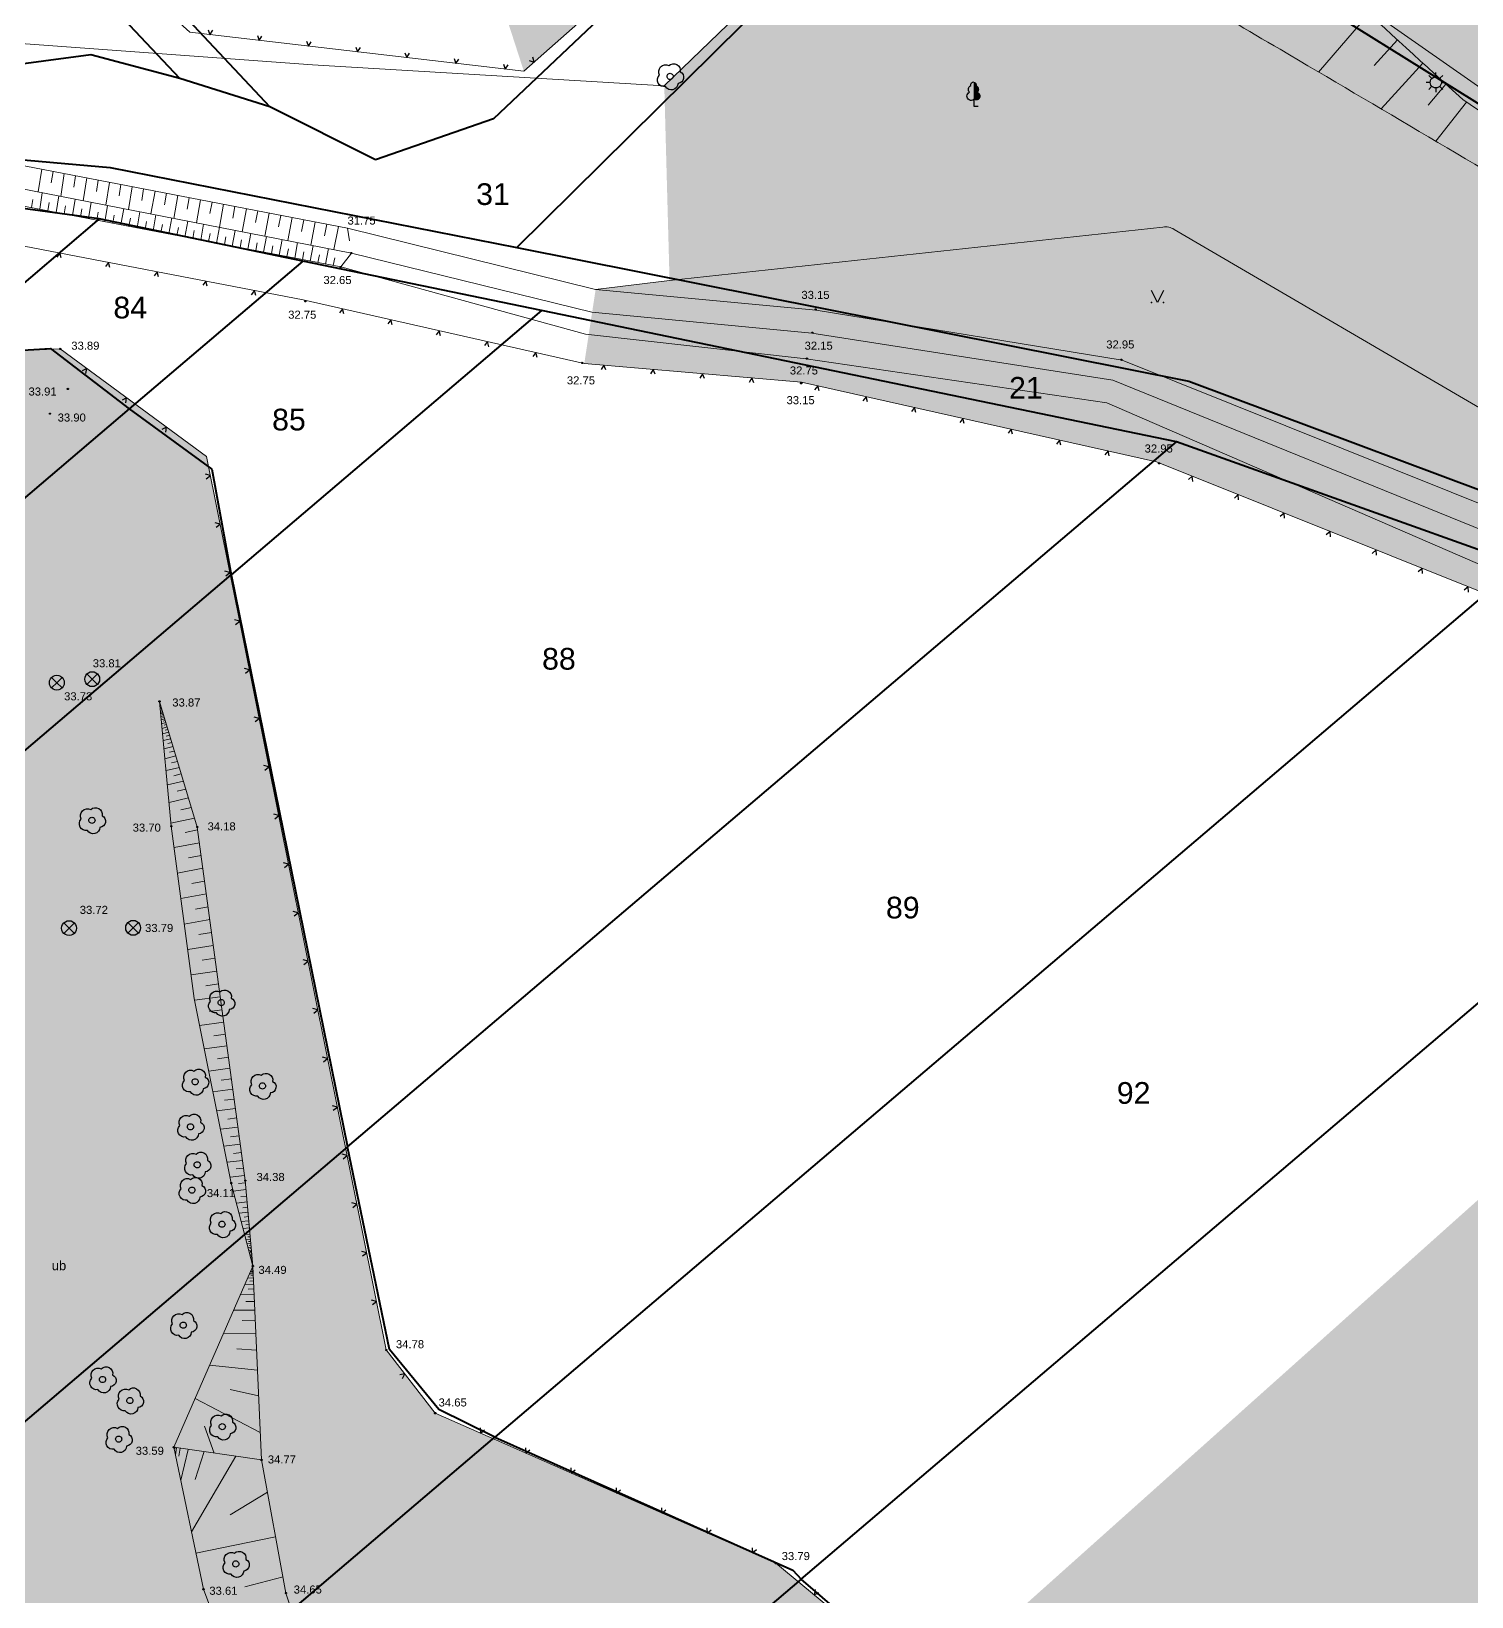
# Model space of a CAD drawing. Header units: metres. Extents: x 363857 to 365179, y 5807840 to 5809004.
# Drawn here: x 364698.6 to 364814.9, y 5808290.2 to 5808416.5 of the extents above; entities that cross this region are included whole.
import ezdxf

# ---------------------------------------------------------------- set-up
doc = ezdxf.new("R2010")
doc.units = ezdxf.units.M
doc.header["$LTSCALE"] = 0.5
doc.linetypes.add('LF11.26', pattern=[0])
doc.layers.get('0').update_dxf_attribs({"color": 1, "linetype": 'CONTINUOUS'})
for name, color, linetype in [('Flurstücksgrenze', 5, 'CONTINUOUS'), ('Stk.Befestigungsarten', 1, 'CONTINUOUS'), ('Stk.Beleuchtung', 1, 'CONTINUOUS'), ('Stk.Bäume', 1, 'CONTINUOUS'), ('Stk.Böschungen', 1, 'CONTINUOUS'), ('Stk.Einfriedungen', 1, 'CONTINUOUS'), ('Stk.Geländehöhen', 1, 'CONTINUOUS'), ('Stk.Grünflächen', 1, 'CONTINUOUS'), ('Stk.Sumpfflächen', 1, 'CONTINUOUS'), ('Stk.Topografie allgemein', 1, 'CONTINUOUS'), ('Stk.Ver- und Entsorgungsanlagen allgemein', 1, 'CONTINUOUS'), ('Stk.Waldflächen', 1, 'CONTINUOUS')]:
    doc.layers.add(name, color=color, linetype=linetype)
doc.styles.add('TA  11.0401.0000', font='Arial.ttf')

# ---------------------------------------------------------------- blocks, each defined once
blk = doc.blocks.new('S11..378')
at = {"color": 0, "lineweight": -2}
blk.add_lwpolyline([(-0.025, 0.05), (0, 0), (0.025, 0.05)], dxfattribs=at)
blk = doc.blocks.new('Geländehöhe')
at = {"color": 0, "lineweight": -2}
for points in [[(0.0087, -0.005, -0.5773503), (-0.0087, -0.005, -0.5773503), (0, 0.01, -0.5773503)], [(0.0043, -0.0025, -0.5773503), (-0.0043, -0.0025, -0.5773503), (0, 0.005, -0.5773503)]]:
    blk.add_lwpolyline(points, format="xyb", close=True, dxfattribs=at)
blk = doc.blocks.new('S11..150')
at = {"lineweight": -2}
blk.add_hatch(color=0, dxfattribs=at).paths.add_polyline_path([(0, 0.055), (0, 0.2), (0.0074, 0.199), (0.0142, 0.196), (0.0197, 0.191), (0.0236, 0.1846), (0.0254, 0.1774), (0.025, 0.17), (0.0326, 0.1648), (0.0386, 0.1578), (0.0426, 0.1495), (0.0442, 0.1404), (0.0435, 0.1312), (0.0403, 0.1225), (0.035, 0.115), (0.0434, 0.1099), (0.0501, 0.1026), (0.0545, 0.0938), (0.0562, 0.0841), (0.0552, 0.0743), (0.0515, 0.0652), (0.0454, 0.0575), (0.0373, 0.0517), (0.028, 0.0485), (0.0182, 0.048), (0.0086, 0.0502)], flags=0)
at = {"color": 0, "lineweight": -2}
blk.add_lwpolyline([(0, 0.055, -1.1324178), (-0.035, 0.115, -0.4985403), (-0.025, 0.17, -0.4807787), (0, 0.2)], format="xyb", dxfattribs=at)
blk.add_lwpolyline([(0, 0.055), (0, 0), (0.035, 0)], dxfattribs=at)
blk = doc.blocks.new('S11..124')
at = {"color": 0, "lineweight": -2}
for points in [[(-0.1, 0), (-0.175, 0)], [(-0.075, 0.075), (-0.125, 0.125)], [(0, 0.1), (0, 0.175)], [(0.075, 0.075), (0.125, 0.125)], [(0.1, 0), (0.175, 0)], [(-0.075, -0.075), (-0.125, -0.125)], [(0, -0.1), (0, -0.175)], [(0.075, -0.075), (0.125, -0.125)]]:
    blk.add_lwpolyline(points, dxfattribs=at)
blk.add_lwpolyline([(0.0866, -0.05, -0.5773503), (-0.0866, -0.05, -0.5773503), (0, 0.1, -0.5773503)], format="xyb", close=True, dxfattribs=at)
blk = doc.blocks.new('S11..60')
at = {"color": 0, "lineweight": -2}
for points in [[(0.165, 0.075, -0.7675055), (0.13, -0.115, -0.7475991), (-0.075, -0.165, -0.7388858), (-0.175, 0.02, -0.7315501), (-0.02, 0.175, -0.7388858)], [(0.0433, -0.025, -0.5773503), (-0.0433, -0.025, -0.5773503), (0, 0.05, -0.5773503)]]:
    blk.add_lwpolyline(points, format="xyb", close=True, dxfattribs=at)
blk = doc.blocks.new('S11..146', base_point=(0, 0.25))
at = {"color": 0, "lineweight": -2}
blk.add_lwpolyline([(0.05, 0.35), (0, 0.25), (-0.05, 0.35)], dxfattribs=at)
for p in [(-0.05, 0.25), (0.05, 0.25)]:
    blk.add_point(p, dxfattribs=at)
blk = doc.blocks.new('S11..36')
at = {"color": 0, "lineweight": -2}
blk.add_lwpolyline([(0.065, -0.0375, -0.5773503), (-0.065, -0.0375, -0.5773503), (0, 0.075, -0.5773503)], format="xyb", close=True, dxfattribs=at)
for points in [[(-0.05, 0.05), (0, 0), (-0.05, -0.05)], [(0.05, -0.05), (0, 0), (0.05, 0.05)]]:
    blk.add_lwpolyline(points, dxfattribs=at)

msp = doc.modelspace()

# ---------------------------------------------------------------- hatches: boundary and pattern name
at = {"layer": 'Stk.Befestigungsarten', "lineweight": 18}
msp.add_hatch(color=9, dxfattribs=at).paths.add_polyline_path([(364865.5289, 5808379.7693), (364862.5947, 5808381.3535), (364846.8894, 5808391.5404), (364833.5565, 5808400.1016), (364823.5591, 5808406.4919), (364816.7596, 5808411.1088), (364804.9708, 5808419.3806, 0.0017968), (364788.4764, 5808432.3831), (364776.4814, 5808443.1777), (364780.8809, 5808445.1211), (364791.6963, 5808436.4919), (364804.4354, 5808426.1408), (364815.5788, 5808417.2292), (364823.8065, 5808410.8236), (364832.8914, 5808404.9468), (364846.7479, 5808395.9409), (364863.2677, 5808385.2468, 0.02190614), (364870.0932, 5808381.5097)], flags=0)
at = {"layer": 'Stk.Befestigungsarten', "lineweight": 18, "true_color": 0xdcbe9c}
for points in [[(364606.836, 5808386.395), (364700.901, 5808390.871), (364608.566, 5808305.243)], [(364664.694, 5808307.496), (364644.7447, 5808306.694), (364644.421, 5808306.681), (364621.682, 5808305.822), (364608.566, 5808305.243), (364700.901, 5808390.871), (364712.712, 5808382.194), (364681.5858, 5808298.5691, 0.21782256)], [(364712.712, 5808382.194), (364727.224, 5808310.07), (364731.169, 5808304.968), (364725.8175, 5808240.968), (364719.246, 5808249.622), (364697.462, 5808277.871), (364681.5858, 5808298.5691)], [(364739.128, 5808233.772), (364737.3736, 5808236.0887), (364732.389, 5808232.314), (364726.39, 5808240.2141), (364725.8175, 5808240.968), (364731.169, 5808304.968), (364758.67, 5808292.857), (364771.111, 5808282.627), (364788.435, 5808257.492), (364807.2571, 5808230.5379), (364811.62, 5808224.29), (364804.143, 5808223.901), (364762.532, 5808190.482), (364761.9, 5808187.891), (364760.883, 5808188.602), (364759.825, 5808189.816), (364750.842, 5808201.52), (364746.787, 5808210.274), (364746.767, 5808212.182), (364746.055, 5808214.235), (364745.302, 5808215.615), (364751.485, 5808220.361), (364741.091, 5808233.831), (364734.926, 5808229.062), (364734.184, 5808230.028)]]:
    msp.add_hatch(color=31, dxfattribs=at).paths.add_polyline_path(points, flags=0)
at = {"layer": 'Stk.Grünflächen', "lineweight": 18, "true_color": 0xe0ffd9}
for points in [[(364743.8377, 5808418.1509), (364738.334, 5808413.2822), (364730.7842, 5808436.5947), (364731.0341, 5808436.7866, 0.12230106), (364731.8588, 5808436.1397, 0.32023733), (364734.5995, 5808436.832, 0.35436349), (364734.5371, 5808439.5698), (364734.7853, 5808439.7717), (364734.5581, 5808440.0508), (364738.8971, 5808443.5818), (364741.6388, 5808440.3392), (364742.3008, 5808440.8637, 0.30836061), (364745.6615, 5808440.1591, 0.47221104), (364746.5925, 5808444.4236), (364747.1857, 5808444.9225), (364744.5379, 5808448.1114), (364748.8328, 5808451.6361), (364749.0754, 5808451.3708), (364749.3258, 5808451.5721, 0.14306954), (364750.7944, 5808450.7748, -0.03451614), (364754.0236, 5808444.873, 0.05092414), (364755.7727, 5808442.128, -0.02174512), (364756.7172, 5808440.8078, -0.02565081), (364757.4105, 5808439.5528, -0.13065501), (364757.5544, 5808438.3931, -0.06421351), (364757.3735, 5808437.759, -0.0825406), (364757.149, 5808437.3286, -0.06050367), (364756.1943, 5808436.3595, -0.04448556), (364751.1219, 5808433.0397, 0.06962608), (364749.9541, 5808432.1871, 0.02169881), (364749.0645, 5808431.1061, 0.11668682), (364748.4532, 5808429.797), (364748.12, 5808428.2595, -0.0224932), (364747.5199, 5808425.7668, -0.11062086), (364747.0609, 5808425.1283, -0.1028653), (364746.496, 5808424.8949), (364744.1822, 5808424.4002, 0.13694176), (364743.5136, 5808424.0468, 0.17959957), (364743.1568, 5808423.1406, 0.06075), (364743.5226, 5808419.4609)], [(364822.5641, 5808381.9794), (364867.3813, 5808355.6616), (364847.9733, 5808351.3338), (364828.9103, 5808364.7125), (364821.994, 5808368.6885), (364789.3963, 5808381.7624), (364760.7355, 5808388.1836), (364743.2106, 5808389.6985), (364744.1287, 5808395.6805), (364750.0937, 5808396.4049), (364789.9236, 5808400.7082, -0.20171767), (364790.8276, 5808400.5176)]]:
    msp.add_hatch(color=254, dxfattribs=at).paths.add_polyline_path(points, flags=0)
at = {"layer": 'Stk.Sumpfflächen', "lineweight": 18, "true_color": 0xf2f2cc}
msp.add_hatch(color=254, dxfattribs=at).paths.add_polyline_path([(364902.6518, 5808312.5304), (364903.039, 5808312.1336), (364873.2503, 5808288.3342), (364818.4522, 5808242.6245), (364820.5383, 5808240.1479), (364820.243, 5808239.606), (364807.2571, 5808230.5379), (364788.435, 5808257.492), (364771.111, 5808282.627), (364847.9733, 5808351.3338), (364897.0993, 5808317.5567), (364902.5737, 5808312.6011)], flags=0)
at = {"layer": 'Stk.Waldflächen', "lineweight": 18, "true_color": 0xb3ff7f}
msp.add_hatch(color=71, dxfattribs=at).paths.add_polyline_path([(364865.5289, 5808379.7693), (364867.3813, 5808355.6616), (364822.5641, 5808381.9794), (364790.8276, 5808400.5176, 0.20171767), (364789.9236, 5808400.7082), (364750.0937, 5808396.4049), (364749.6682, 5808412.1109), (364775.972, 5808437.5387, -0.11028458), (364778.4213, 5808438.3388), (364788.4764, 5808432.3831, -0.0017968), (364804.9708, 5808419.3806), (364816.7596, 5808411.1088), (364823.5591, 5808406.4919), (364833.5565, 5808400.1016), (364846.8894, 5808391.5404), (364862.5947, 5808381.3535)], flags=0)

# ---------------------------------------------------------------- linework, layer by layer
at = {"layer": 'Flurstücksgrenze', "color": 7, "linetype": 'Continuous', "lineweight": 40}
for p, q in [((364773.383, 5808444.993), (364735.885, 5808409.442)), ((364737.771, 5808399.071), (364777.518, 5808438.386)), ((364794.844, 5808423.492), (364857.243, 5808384.53)), ((364703.385, 5808414.622), (364601.56, 5808400.844)), ((364710.559, 5808412.689), (364703.385, 5808414.622)), ((364726.355, 5808406.13), (364717.814, 5808410.4)), ((364735.885, 5808409.442), (364726.355, 5808406.13)), ((364704.044, 5808401.372), (364691.127, 5808390.369)), ((364720.49, 5808397.967), (364706.477, 5808386.032)), ((364739.754, 5808393.978), (364714.692, 5808372.64)), ((364706.477, 5808386.032), (364713.15, 5808381.169)), ((364724.091, 5808326.454), (364791.011, 5808383.364)), ((364713.15, 5808381.169), (364714.692, 5808372.64)), ((364818.746, 5808373.474), (364736, 5808303.039)), ((364760.707, 5808291.564), (364840.772, 5808359.664)), ((364727.49, 5808310.102), (364724.091, 5808326.454)), ((364731.473, 5808305.263), (364727.49, 5808310.102)), ((364736, 5808303.039), (364731.473, 5808305.263)), ((364772.066, 5808281.86), (364760.707, 5808291.564))]:
    msp.add_line(p, q, dxfattribs=at)
for points in [[(364549.51, 5808600.402), (364553.882, 5808602.403), (364624.25, 5808512.922), (364638.047, 5808495.377), (364717.814, 5808410.4), (364710.559, 5808412.689), (364634.968, 5808492.794), (364613.805, 5808518.876), (364589.883, 5808548.975), (364577.891, 5808565.146), (364549.51, 5808600.402)], [(364592.662, 5808306.489), (364691.127, 5808390.369), (364700.123, 5808390.894), (364706.477, 5808386.032), (364603.852, 5808298.63), (364592.662, 5808306.489)], [(364616.954, 5808289.428), (364714.692, 5808372.64), (364724.091, 5808326.454), (364650.113, 5808263.54), (364628.948, 5808281.004), (364616.954, 5808289.428)], [(364668.655, 5808245.713), (364736, 5808303.039), (364760.05, 5808292.291), (364760.707, 5808291.564), (364690.394, 5808231.759), (364668.655, 5808245.713)]]:
    msp.add_lwpolyline(points, close=True, dxfattribs=at)
msp.add_lwpolyline([(364685.105, 5808407.271), (364704.936, 5808405.519), (364737.771, 5808399.071), (364792.025, 5808388.263), (364822.665, 5808376.81), (364844.425, 5808362.771), (364856.954, 5808353.644), (364885.856, 5808332.589), (364908.865, 5808318.095), (364905.484, 5808315.739), (364882.622, 5808329.838), (364840.772, 5808359.664), (364818.746, 5808373.474), (364791.011, 5808383.364), (364739.754, 5808393.978), (364720.49, 5808397.967), (364704.044, 5808401.372), (364685.567, 5808403.888)], dxfattribs=at)
at = {"layer": 'Stk.Böschungen', "color": 7, "linetype": 'Continuous', "lineweight": 9}
for p, q in [((364806.563, 5808417.9213), (364802.4949, 5808413.2153)), ((364808.8563, 5808415.8194), (364806.9693, 5808413.7554)), ((364810.921, 5808413.9331), (364807.5452, 5808410.2405)), ((364812.7698, 5808412.2468), (364811.3459, 5808410.5436)), ((364814.4475, 5808410.7881), (364811.9672, 5808407.6337)), ((364699.4091, 5808405.3741), (364699.1239, 5808403.5432)), ((364700.3194, 5808405.1985), (364700.1767, 5808404.2821)), ((364701.2306, 5808405.0226), (364700.9449, 5808403.188)), ((364702.1428, 5808404.8466), (364701.9997, 5808403.9284)), ((364703.0587, 5808404.6698), (364702.752, 5808402.8356)), ((364703.972, 5808404.4936), (364703.8185, 5808403.5755)), ((364704.8862, 5808404.3172), (364704.5789, 5808402.4792)), ((364705.8013, 5808404.1406), (364705.6476, 5808403.2207)), ((364706.7174, 5808403.9638), (364706.4095, 5808402.1222)), ((364707.6343, 5808403.7869), (364707.4802, 5808402.8652)), ((364698.5898, 5808402.2755), (364698.6917, 5808402.9416)), ((364699.251, 5808402.1488), (364699.4543, 5808403.4787)), ((364699.911, 5808402.0223), (364700.0125, 5808402.6862)), ((364700.5729, 5808401.8955), (364700.7899, 5808403.2182)), ((364701.2303, 5808401.7695), (364701.3387, 5808402.4298)), ((364701.8867, 5808401.6437), (364702.103, 5808402.9621)), ((364703.1961, 5808401.3927), (364703.4117, 5808402.7069)), ((364704.5013, 5808401.1426), (364704.7162, 5808402.4525)), ((364708.5535, 5808403.6095), (364708.2262, 5808401.7679)), ((364709.4718, 5808403.4323), (364709.3081, 5808402.5106)), ((364710.3911, 5808403.2549), (364710.0632, 5808401.4096)), ((364711.3113, 5808403.0773), (364711.1472, 5808402.1538)), ((364712.2325, 5808402.8995), (364711.9039, 5808401.0506)), ((364713.1545, 5808402.7216), (364712.9901, 5808401.7962)), ((364714.0774, 5808402.5435), (364713.7482, 5808400.6909)), ((364702.5419, 5808401.5181), (364702.6499, 5808402.1763)), ((364703.8493, 5808401.2676), (364703.9569, 5808401.9236)), ((364705.1537, 5808401.0176), (364705.2669, 5808401.6703)), ((364705.8034, 5808400.893), (364706.0294, 5808402.1964)), ((364706.452, 5808400.7688), (364706.5648, 5808401.4193)), ((364707.0995, 5808400.6446), (364707.3248, 5808401.9437)), ((364707.746, 5808400.5208), (364707.8585, 5808401.1692)), ((364708.3915, 5808400.3971), (364708.616, 5808401.6919)), ((364709.6792, 5808400.1503), (364709.9029, 5808401.4409)), ((364710.9631, 5808399.9042), (364711.1961, 5808401.1887)), ((364715.0016, 5808402.3652), (364714.829, 5808401.4395)), ((364715.9262, 5808402.1867), (364715.5807, 5808400.3335)), ((364716.8518, 5808402.0081), (364716.6788, 5808401.0806)), ((364717.7782, 5808401.8294), (364717.432, 5808399.9725)), ((364718.7056, 5808401.6504), (364718.5323, 5808400.721)), ((364719.6338, 5808401.4713), (364719.2869, 5808399.6107)), ((364720.563, 5808401.292), (364720.3894, 5808400.3607)), ((364709.0358, 5808400.2736), (364709.1479, 5808400.9199)), ((364710.322, 5808400.0271), (364710.4387, 5808400.6704)), ((364711.6031, 5808399.7815), (364711.7194, 5808400.4227)), ((364712.2421, 5808399.6591), (364712.4744, 5808400.9394)), ((364712.8801, 5808399.5368), (364712.996, 5808400.1759)), ((364713.517, 5808399.4148), (364713.7485, 5808400.6909)), ((364714.1529, 5808399.2929), (364714.2684, 5808399.9299)), ((364714.7877, 5808399.1712), (364715.0184, 5808400.4432)), ((364716.0543, 5808398.9285), (364716.2842, 5808400.1963)), ((364717.3168, 5808398.6865), (364717.5546, 5808399.9486)), ((364721.4932, 5808401.1125), (364721.1338, 5808399.2505)), ((364722.4242, 5808400.9328), (364722.2443, 5808400.0009)), ((364723.3561, 5808400.753), (364722.9961, 5808398.8873)), ((364724.0866, 5808400.612), (364724.2544, 5808399.6106)), ((364715.4215, 5808399.0498), (364715.5367, 5808399.6847)), ((364716.6861, 5808398.8074), (364716.8052, 5808399.4394)), ((364717.9464, 5808398.5659), (364718.0651, 5808399.1958)), ((364718.5749, 5808398.4454), (364718.812, 5808399.7033)), ((364719.2025, 5808398.3251), (364719.3208, 5808398.9531)), ((364719.829, 5808398.2051), (364720.0653, 5808399.4589)), ((364720.4546, 5808398.0852), (364720.5725, 5808398.7111)), ((364721.0791, 5808397.9655), (364721.3146, 5808399.2152)), ((364722.325, 5808397.7267), (364722.5597, 5808398.9724)), ((364723.5669, 5808397.4887), (364724.4223, 5808398.6091)), ((364721.7025, 5808397.846), (364721.8201, 5808398.4698)), ((364722.9465, 5808397.6076), (364723.0636, 5808398.2294)), ((364708.9418, 5808362.3222, 33.876), (364708.9322, 5808362.3195, 33.874)), ((364708.9707, 5808362.2265, 33.879), (364708.9322, 5808362.2154, 33.87)), ((364709.0284, 5808362.035, 33.885), (364708.9514, 5808362.0129, 33.866)), ((364708.9995, 5808362.1307, 33.882), (364708.9707, 5808362.1224, 33.875)), ((364709.0861, 5808361.8434, 33.891), (364708.9706, 5808361.8104, 33.863)), ((364709.1437, 5808361.6519, 33.897), (364708.9897, 5808361.6078, 33.859)), ((364709.2014, 5808361.4604, 33.902), (364709.0089, 5808361.4052, 33.856)), ((364709.0572, 5808361.9392, 33.888), (364709.0091, 5808361.9254, 33.876)), ((364709.2621, 5808361.259, 33.909), (364709.0291, 5808361.1923, 33.852)), ((364709.1149, 5808361.7477, 33.894), (364709.0475, 5808361.7284, 33.877)), ((364709.3355, 5808361.0153, 33.916), (364709.0535, 5808360.9346, 33.848)), ((364709.4243, 5808360.7204, 33.925), (364709.0831, 5808360.6226, 33.843)), ((364709.1726, 5808361.5562, 33.9), (364709.086, 5808361.5313, 33.879)), ((364709.2303, 5808361.3645, 33.905), (364709.1244, 5808361.3342, 33.88)), ((364709.297, 5808361.143, 33.912), (364709.1689, 5808361.1063, 33.881)), ((364709.3778, 5808360.8749, 33.92), (364709.2227, 5808360.8305, 33.883)), ((364709.5318, 5808360.3634, 33.936), (364709.1188, 5808360.2451, 33.836)), ((364709.6622, 5808359.9305, 33.95), (364709.1609, 5808359.8005, 33.829)), ((364709.4755, 5808360.5504, 33.93), (364709.2878, 5808360.4966, 33.885)), ((364709.5938, 5808360.1577, 33.943), (364709.3666, 5808360.0926, 33.887)), ((364709.737, 5808359.6824, 33.957), (364709.4613, 5808359.6109, 33.891)), ((364709.8192, 5808359.4095, 33.966), (364709.2129, 5808359.2522, 33.819)), ((364710.009, 5808358.7794, 33.985), (364709.2757, 5808358.5891, 33.808)), ((364709.9096, 5808359.1094, 33.975), (364709.5762, 5808359.0229, 33.894)), ((364710.1183, 5808358.4164, 33.996), (364709.7151, 5808358.3118, 33.899)), ((364710.2385, 5808358.0172, 34.008), (364709.3516, 5808357.7871, 33.794)), ((364710.5172, 5808357.092, 34.037), (364709.4414, 5808356.8389, 33.778)), ((364710.3708, 5808357.5782, 34.022), (364709.8831, 5808357.4517, 33.904)), ((364710.8524, 5808355.9791, 34.071), (364709.5519, 5808355.6731, 33.758)), ((364710.6769, 5808356.562, 34.053), (364710.0854, 5808356.4228, 33.911)), ((364711.2577, 5808354.6336, 34.113), (364709.6854, 5808354.2636, 33.735)), ((364711.0454, 5808355.3382, 34.091), (364710.3304, 5808355.17, 33.919)), ((364711.4933, 5808353.8513, 34.137), (364710.6264, 5808353.6664, 33.929)), ((364711.7499, 5808352.9996, 34.163), (364709.8436, 5808352.5932, 33.706)), ((364711.9967, 5808352.0558, 34.187), (364710.98, 5808351.839, 33.948)), ((364712.1377, 5808351.0154, 34.194), (364710.0972, 5808350.6177, 33.719)), ((364712.2776, 5808349.9837, 34.201), (364711.2561, 5808349.7846, 33.965)), ((364712.4177, 5808348.9506, 34.208), (364710.3722, 5808348.5519, 33.74)), ((364712.6987, 5808346.8786, 34.223), (364710.6436, 5808346.5139, 33.761)), ((364712.5585, 5808347.9123, 34.215), (364711.5322, 5808347.7302, 33.983)), ((364712.839, 5808345.8436, 34.23), (364711.8103, 5808345.6611, 34)), ((364712.9795, 5808344.8074, 34.237), (364710.9196, 5808344.4419, 33.782)), ((364713.1203, 5808343.7688, 34.244), (364712.0871, 5808343.6012, 34.018)), ((364713.261, 5808342.7312, 34.252), (364711.192, 5808342.3956, 33.802)), ((364713.5429, 5808340.6524, 34.266), (364711.465, 5808340.3456, 33.823)), ((364713.402, 5808341.6919, 34.259), (364712.3643, 5808341.5386, 34.036)), ((364713.684, 5808339.6116, 34.273), (364712.6439, 5808339.458, 34.053)), ((364713.8253, 5808338.5696, 34.281), (364711.7474, 5808338.2947, 33.844)), ((364713.9661, 5808337.5311, 34.288), (364712.9601, 5808337.398, 34.075)), ((364714.1025, 5808336.5255, 34.295), (364712.1543, 5808336.2678, 33.881)), ((364714.2345, 5808335.5518, 34.302), (364713.2913, 5808335.427, 34.1)), ((364714.3624, 5808334.6091, 34.308), (364712.5358, 5808334.3674, 33.915)), ((364714.4861, 5808333.6962, 34.315), (364713.6018, 5808333.5792, 34.123)), ((364714.606, 5808332.8123, 34.321), (364712.8935, 5808332.5857, 33.947)), ((364714.722, 5808331.9564, 34.327), (364713.893, 5808331.8467, 34.144)), ((364714.8344, 5808331.1277, 34.332), (364713.2289, 5808330.9153, 33.977)), ((364715.0487, 5808329.5474, 34.344), (364713.5404, 5808329.3636, 34.005)), ((364714.9432, 5808330.325, 34.338), (364714.1644, 5808330.2301, 34.164)), ((364715.2496, 5808328.0656, 34.354), (364713.8356, 5808327.8932, 34.031)), ((364715.1508, 5808328.7945, 34.349), (364714.4206, 5808328.7056, 34.183)), ((364715.438, 5808326.6763, 34.364), (364714.1124, 5808326.5148, 34.056)), ((364715.3453, 5808327.3597, 34.359), (364714.6608, 5808327.2763, 34.201)), ((364715.6146, 5808325.3739, 34.373), (364714.3718, 5808325.2224, 34.079)), ((364715.5277, 5808326.0146, 34.368), (364714.886, 5808325.9364, 34.218)), ((364715.7802, 5808324.1529, 34.381), (364714.6151, 5808324.0109, 34.101)), ((364715.6987, 5808324.7535, 34.377), (364715.0971, 5808324.6802, 34.233)), ((364715.9011, 5808323.0098, 34.395), (364714.8763, 5808322.8991, 34.145)), ((364715.8512, 5808323.5703, 34.387), (364715.2942, 5808323.5024, 34.251)), ((364715.9887, 5808322.0257, 34.409), (364715.1274, 5808321.9326, 34.2)), ((364715.9468, 5808322.4964, 34.402), (364715.4771, 5808322.4456, 34.288)), ((364716.0271, 5808321.5942, 34.416), (364715.6323, 5808321.5516, 34.32)), ((364716.0623, 5808321.1986, 34.422), (364715.3385, 5808321.1204, 34.245)), ((364716.1242, 5808320.5036, 34.432), (364715.5159, 5808320.4378, 34.284)), ((364716.0946, 5808320.836, 34.427), (364715.7628, 5808320.8002, 34.346)), ((364716.1762, 5808319.9194, 34.441), (364715.6649, 5808319.8642, 34.316)), ((364716.2199, 5808319.4285, 34.448), (364715.7902, 5808319.382, 34.343)), ((364716.1513, 5808320.1988, 34.436), (364715.8725, 5808320.1687, 34.368)), ((364716.2566, 5808319.0159, 34.454), (364715.8955, 5808318.9769, 34.366)), ((364716.199, 5808319.6633, 34.444), (364715.9646, 5808319.638, 34.387)), ((364716.239, 5808319.2132, 34.451), (364716.0421, 5808319.1919, 34.403)), ((364716.2875, 5808318.6691, 34.459), (364715.984, 5808318.6363, 34.385)), ((364716.3134, 5808318.3777, 34.463), (364716.0584, 5808318.3502, 34.401)), ((364716.2727, 5808318.835, 34.457), (364716.1072, 5808318.8171, 34.416)), ((364716.3352, 5808318.1328, 34.467), (364716.1202, 5808318.112, 34.415)), ((364716.301, 5808318.5171, 34.461), (364716.1619, 5808318.5021, 34.427)), ((364716.3536, 5808317.9256, 34.47), (364716.1732, 5808317.9082, 34.426)), ((364716.3248, 5808318.2499, 34.465), (364716.2079, 5808318.2373, 34.437)), ((364716.3448, 5808318.0252, 34.469), (364716.2463, 5808318.0157, 34.445)), ((364716.3625, 5808317.826, 34.471), (364716.2806, 5808317.8181, 34.452)), ((364716.3714, 5808317.7264, 34.473), (364716.2241, 5808317.7122, 34.437)), ((364716.3891, 5808317.5272, 34.476), (364716.2751, 5808317.5162, 34.448)), ((364716.3802, 5808317.6268, 34.474), (364716.3149, 5808317.6205, 34.459)), ((364716.4068, 5808317.3279, 34.479), (364716.3259, 5808317.3207, 34.459)), ((364716.398, 5808317.4276, 34.477), (364716.3492, 5808317.4232, 34.465)), ((364716.459, 5808316.6432, 34.49), (364716.3614, 5808316.6398, 34.474)), ((364716.4246, 5808317.1287, 34.482), (364716.3769, 5808317.1245, 34.47)), ((364716.4157, 5808317.2283, 34.48), (364716.3835, 5808317.2255, 34.472)), ((364716.4634, 5808316.5433, 34.491), (364716.3903, 5808316.5407, 34.479)), ((364716.4334, 5808317.0291, 34.483), (364716.4179, 5808317.0277, 34.479)), ((364716.4423, 5808316.9295, 34.485), (364716.4278, 5808316.9282, 34.481)), ((364716.4545, 5808316.7431, 34.488), (364716.4301, 5808316.7422, 34.484)), ((364716.5167, 5808315.3546, 34.513), (364715.7899, 5808315.3292, 34.394)), ((364716.4931, 5808315.8812, 34.503), (364716.0235, 5808315.8649, 34.426)), ((364716.4778, 5808316.2216, 34.497), (364716.1744, 5808316.211, 34.447)), ((364716.5036, 5808315.6465, 34.508), (364716.2115, 5808315.6364, 34.46)), ((364716.4679, 5808316.4434, 34.493), (364716.2728, 5808316.4366, 34.461)), ((364716.4846, 5808316.0699, 34.5), (364716.2959, 5808316.0633, 34.469)), ((364716.4724, 5808316.3435, 34.495), (364716.3504, 5808316.3392, 34.475)), ((364716.5532, 5808314.5388, 34.528), (364715.4399, 5808314.5265, 34.345)), ((364716.5782, 5808313.9824, 34.538), (364715.8871, 5808313.9747, 34.424)), ((364716.533, 5808314.9913, 34.519), (364716.0809, 5808314.9756, 34.445)), ((364716.6091, 5808313.2915, 34.55), (364714.8931, 5808313.2725, 34.268)), ((364716.6949, 5808311.3773, 34.585), (364714.0883, 5808311.4267, 34.156)), ((364716.6477, 5808312.4307, 34.566), (364715.5956, 5808312.4506, 34.393)), ((364716.7538, 5808310.0617, 34.609), (364715.1631, 5808310.1526, 34.346)), ((364716.8266, 5808308.4378, 34.638), (364712.9636, 5808308.8475, 33.998)), ((364716.9194, 5808306.3656, 34.676), (364714.6297, 5808306.8915, 34.293)), ((364717.0516, 5808303.4147, 34.729), (364711.7888, 5808306.1532, 33.834)), ((364713.3215, 5808301.7478, 34.133), (364712.5435, 5808303.9238, 33.982)), ((364710.171, 5808302.2017, 33.61), (364710.1491, 5808302.0768, 33.602)), ((364710.2966, 5808302.1836, 33.631), (364710.1972, 5808301.6172, 33.595)), ((364710.5813, 5808302.1426, 33.679), (364710.4687, 5808301.5003, 33.637)), ((364711.2297, 5808302.0492, 33.786), (364710.627, 5808299.5624, 33.597)), ((364715.0732, 5808301.4954, 34.424), (364711.4982, 5808295.3973, 33.603)), ((364712.5146, 5808301.8641, 33.999), (364711.8022, 5808299.607, 33.8)), ((364717.6321, 5808298.5802, 34.739), (364714.6131, 5808296.7592, 34.171)), ((364718.2932, 5808294.9855, 34.698), (364711.8598, 5808293.6688, 33.605)), ((364718.8885, 5808291.7483, 34.661), (364715.7963, 5808290.9414, 34.136))]:
    msp.add_line(p, q, dxfattribs=at)
at = {"layer": 'Stk.Böschungen', "color": 7, "linetype": 'Continuous', "lineweight": 18}
for p, q in [((364724.0866, 5808400.612), (364695.745, 5808406.0812)), ((364724.4223, 5808398.6091), (364696.3299, 5808404.0881)), ((364696.9698, 5808402.586), (364723.5669, 5808397.4887)), ((364744.1287, 5808395.6805), (364724.0866, 5808400.612)), ((364743.8107, 5808393.8371), (364724.4223, 5808398.6091)), ((364723.5669, 5808397.4887), (364743.3024, 5808392.0671)), ((364761.9179, 5808394.0082), (364744.1287, 5808395.6805)), ((364761.5853, 5808392.1318), (364743.8107, 5808393.8371)), ((364786.6239, 5808389.958), (364761.9179, 5808394.0082)), ((364761.1352, 5808390.0741), (364743.3024, 5808392.0671)), ((364785.8936, 5808388.3399), (364761.5853, 5808392.1318)), ((364785.3997, 5808386.5121), (364761.1352, 5808390.0741)), ((364822.2906, 5808375.6553), (364786.6239, 5808389.958)), ((364785.8936, 5808388.3399), (364822.1947, 5808373.6124)), ((364822.0665, 5808370.6356), (364785.3997, 5808386.5121)), ((364709.867, 5808352.346, 33.702), (364708.913, 5808362.418, 33.873)), ((364708.913, 5808362.418, 33.873), (364711.966, 5808352.282, 34.185)), ((364711.72, 5808338.431, 33.842), (364709.867, 5808352.346, 33.702)), ((364711.966, 5808352.282, 34.185), (364715.836, 5808323.741, 34.384)), ((364714.709, 5808323.543, 34.109), (364711.72, 5808338.431, 33.842)), ((364716.45, 5808316.843, 34.486), (364714.709, 5808323.543, 34.109)), ((364715.836, 5808323.741, 34.384), (364716.45, 5808316.843, 34.486)), ((364710.072, 5808302.216, 33.594), (364716.45, 5808316.843, 34.486)), ((364716.45, 5808316.843, 34.486), (364717.151, 5808301.196, 34.769)), ((364717.151, 5808301.196, 34.769), (364710.072, 5808302.216, 33.594)), ((364712.469, 5808290.756, 33.609), (364710.072, 5808302.216, 33.594)), ((364717.151, 5808301.196, 34.769), (364719.128, 5808290.446, 34.646)), ((364718.367, 5808275.158, 33.637), (364712.469, 5808290.756, 33.609)), ((364719.128, 5808290.446, 34.646), (364723.032, 5808278.661, 34.536))]:
    msp.add_line(p, q, dxfattribs=at)
for centre, radius, start, end in [((364874.4314, 5808545.8449), 150.7892, 233.299343, 240.152261), ((366560.3533, 5810330.0242), 2594.5957, 227.4251036, 227.6995986), ((362028.8064, 5803704.4753), 5464.9508, 59.2459157, 59.5376457), ((366100.5678, 5810310.1635), 2293.847, 235.8878359, 236.1692519)]:
    msp.add_arc(centre, radius, start, end, dxfattribs=at)
at = {"layer": 'Stk.Einfriedungen', "color": 7, "linetype": 'LF11.26', "lineweight": 18}
for p, q in [((364711.3566, 5808416.4282), (364710.008, 5808417.6462)), ((364743.8377, 5808418.1509), (364738.334, 5808413.2822)), ((364738.334, 5808413.2822), (364711.3566, 5808416.4282)), ((364720.5118, 5808394.8252), (364694.998, 5808399.7515)), ((364743.2106, 5808389.6985), (364720.5118, 5808394.8252)), ((364700.901, 5808390.871, 33.888), (364606.836, 5808386.395, 33.91)), ((364712.712, 5808382.194, 33.787), (364700.901, 5808390.871, 33.888)), ((364760.7355, 5808388.1836), (364743.2106, 5808389.6985)), ((364789.3963, 5808381.7624), (364760.7355, 5808388.1836)), ((364727.224, 5808310.07, 34.778), (364712.712, 5808382.194, 33.787)), ((364821.994, 5808368.6885), (364789.3963, 5808381.7624)), ((364731.169, 5808304.968, 34.649), (364727.224, 5808310.07, 34.778)), ((364731.169, 5808304.968, 34.649), (364758.67, 5808292.857, 33.79)), ((364758.67, 5808292.857, 33.79), (364771.111, 5808282.627, 33.803))]:
    msp.add_line(p, q, dxfattribs=at)
at = {"layer": 'Stk.Topografie allgemein', "color": 7, "linetype": 'Continuous', "lineweight": 9}
for p, q in [((364749.6682, 5808412.1109), (364775.972, 5808437.5387)), ((364804.9708, 5808419.3806), (364816.7596, 5808411.1088)), ((364692.6495, 5808415.8945), (364721.2709, 5808413.7988)), ((364721.2709, 5808413.7988), (364749.6682, 5808412.1109)), ((364750.0937, 5808396.4049), (364789.9236, 5808400.7082)), ((364790.8276, 5808400.5176), (364822.5641, 5808381.9794)), ((364744.1287, 5808395.6805), (364750.0937, 5808396.4049))]:
    msp.add_line(p, q, dxfattribs=at)
msp.add_arc((364790.149, 5808399.5381), 1.1916, 55.284999, 100.903125, dxfattribs=at)

# ---------------------------------------------------------------- block references
at = {"layer": 'Stk.Beleuchtung', "color": 7, "xscale": 4.5, "yscale": 4.5}
msp.add_blockref('S11..124', (364811.9569, 5808412.3866), dxfattribs=at)
at = {"layer": 'Stk.Bäume', "color": 7, "xscale": 4.95, "yscale": 4.95}
for p in [(364750.1399, 5808412.8701), (364703.463, 5808352.823, 33.706), (364713.898, 5808338.108, 34.338), (364711.794, 5808331.721, 34.093), (364717.229, 5808331.382, 34.348), (364711.418, 5808328.083, 33.949), (364711.965, 5808325.016, 34.015), (364711.529, 5808322.975, 34.011), (364713.96, 5808320.217, 34.297), (364710.835, 5808312.072, 34.048), (364704.316, 5808307.686, 33.487), (364706.526, 5808305.987, 33.503), (364705.621, 5808302.876, 33.435), (364713.985, 5808303.879, 34.025), (364715.071, 5808292.797, 33.978)]:
    msp.add_blockref('S11..60', p, dxfattribs=at)
at = {"layer": 'Stk.Einfriedungen', "color": 7, "xscale": 7.5, "yscale": 7.5}
for p, rotation in [((364712.9856, 5808416.2382), 353.348), ((364716.9587, 5808415.7749), 353.348), ((364720.9317, 5808415.3116), 353.348), ((364724.9048, 5808414.8483), 353.348), ((364728.8779, 5808414.3849), 353.348), ((364732.851, 5808413.9216), 353.348), ((364736.824, 5808413.4583), 353.348), ((364739.1523, 5808414.0061), 41.497), ((364700.8745, 5808398.6168), 169.072), ((364704.802, 5808397.8585), 169.072), ((364708.7294, 5808397.1002), 169.072), ((364712.6569, 5808396.3419), 169.072), ((364716.5843, 5808395.5835), 169.072), ((364723.702, 5808394.1047), 167.273), ((364727.6037, 5808393.2234), 167.273), ((364731.5054, 5808392.3422), 167.273), ((364735.4072, 5808391.461), 167.273), ((364739.3089, 5808390.5797), 167.273), ((364703.0412, 5808389.2987, 33.87), 143.697), ((364744.7949, 5808389.5615), 175.059), ((364748.7801, 5808389.2171), 175.059), ((364752.7652, 5808388.8726), 175.059), ((364756.7504, 5808388.5281), 175.059), ((364762.0736, 5808387.8838), 167.372), ((364706.2648, 5808386.9304, 33.842), 143.697), ((364765.9769, 5808387.0093), 167.372), ((364769.8801, 5808386.1348), 167.372), ((364773.7833, 5808385.2603), 167.372), ((364709.4884, 5808384.5622, 33.815), 143.697), ((364777.6866, 5808384.3859), 167.372), ((364781.5898, 5808383.5114), 167.372), ((364785.4931, 5808382.6369), 167.372), ((364713.0216, 5808380.6554, 33.808), 101.377), ((364792.2937, 5808380.6003), 158.146), ((364796.0062, 5808379.1114), 158.146), ((364799.7188, 5808377.6224), 158.146), ((364713.8106, 5808376.7339, 33.862), 101.377), ((364803.4313, 5808376.1334), 158.146), ((364807.1438, 5808374.6444), 158.146), ((364714.5996, 5808372.8125, 33.916), 101.377), ((364810.8564, 5808373.1554), 158.146), ((364814.5689, 5808371.6665), 158.146), ((364715.3887, 5808368.8911, 33.97), 101.377), ((364716.1777, 5808364.9697, 34.024), 101.377), ((364716.9667, 5808361.0483, 34.078), 101.377), ((364717.7557, 5808357.1269, 34.131), 101.377), ((364718.5448, 5808353.2055, 34.185), 101.377), ((364719.3338, 5808349.2841, 34.239), 101.377), ((364720.1228, 5808345.3627, 34.293), 101.377), ((364720.9118, 5808341.4413, 34.347), 101.377), ((364721.7008, 5808337.5199, 34.401), 101.377), ((364722.4899, 5808333.5984, 34.455), 101.377), ((364723.2789, 5808329.677, 34.509), 101.377), ((364724.0679, 5808325.7556, 34.562), 101.377), ((364724.8569, 5808321.8342, 34.616), 101.377), ((364725.646, 5808317.9128, 34.67), 101.377), ((364726.435, 5808313.9914, 34.724), 101.377), ((364728.7222, 5808308.1324, 34.729), 127.712), ((364734.8297, 5808303.3559, 34.535), 336.232), ((364738.4905, 5808301.7437, 34.42), 336.232), ((364742.1512, 5808300.1316, 34.306), 336.232), ((364745.812, 5808298.5195, 34.192), 336.232), ((364749.4727, 5808296.9073, 34.077), 336.232), ((364753.1334, 5808295.2952, 33.963), 336.232), ((364756.7942, 5808293.6831, 33.849), 336.232), ((364761.7596, 5808290.3165, 33.793), 320.57)]:
    msp.add_blockref('S11..378', p, dxfattribs=dict(at, rotation=rotation))
at = {"layer": 'Stk.Geländehöhen', "color": 7, "xscale": 5, "yscale": 5}
for p in [(364724.3989, 5808398.6154, 31.746), (364723.5352, 5808397.4815, 32.646), (364720.6949, 5808394.7227, 32.746), (364761.8818, 5808394.0627, 33.146), (364761.6317, 5808392.1845, 32.146), (364700.901, 5808390.871, 33.888), (364743.0496, 5808389.7433, 32.746), (364761.1806, 5808390.0904, 32.746), (364786.5788, 5808389.998, 32.946), (364701.518, 5808387.644, 33.911), (364760.72, 5808388.1053, 33.146), (364700.069, 5808385.647, 33.9), (364789.6227, 5808381.6392, 32.946), (364708.913, 5808362.418, 33.873), (364709.867, 5808352.346, 33.702), (364711.966, 5808352.282, 34.185), (364714.709, 5808323.543, 34.109), (364715.836, 5808323.741, 34.384), (364716.45, 5808316.843, 34.486), (364727.224, 5808310.07, 34.778), (364731.169, 5808304.968, 34.649), (364710.072, 5808302.216, 33.594), (364717.151, 5808301.196, 34.769), (364758.67, 5808292.857, 33.79), (364712.469, 5808290.756, 33.609), (364719.128, 5808290.446, 34.646)]:
    msp.add_blockref('Geländehöhe', p, dxfattribs=at)
at = {"layer": 'Stk.Grünflächen', "color": 7, "xscale": 9.53, "yscale": 9.53}
msp.add_blockref('S11..146', (364789.4851, 5808394.6228), dxfattribs=at)
at = {"layer": 'Stk.Ver- und Entsorgungsanlagen allgemein', "color": 7, "xscale": 8, "yscale": 8}
for p in [(364700.628, 5808363.932, 33.732), (364703.4829, 5808364.2161, 33.812), (364701.616, 5808344.12, 33.72), (364706.786, 5808344.144, 33.789)]:
    msp.add_blockref('S11..36', p, dxfattribs=at)
at = {"layer": 'Stk.Waldflächen', "color": 7, "xscale": 9.85, "yscale": 9.85}
msp.add_blockref('S11..150', (364774.6591, 5808410.4585), dxfattribs=at)

# ---------------------------------------------------------------- texts
at = {"layer": 'Flurstücksgrenze', "color": 7, "lineweight": 35, "char_height": 1.75, "attachment_point": 7, "line_spacing_factor": 0.84, "style": 'TA  11.0401.0000'}
for s, insert in [('31', (364734.4785, 5808402.468)), ('84', (364705.1935, 5808393.31)), ('21', (364777.5035, 5808386.858)), ('85', (364718.0065, 5808384.269)), ('88', (364739.8025, 5808364.96)), ('89', (364767.5655, 5808344.878)), ('92', (364786.2015, 5808329.916))]:
    msp.add_mtext(s, dxfattribs=dict(at, insert=insert))
at = {"layer": 'Stk.Befestigungsarten', "color": 7, "lineweight": 18, "insert": (364700.218, 5808316.4989), "char_height": 0.75, "attachment_point": 7, "line_spacing_factor": 0.84, "style": 'TA  11.0401.0000'}
msp.add_mtext('ub', dxfattribs=at)
at = {"layer": 'Stk.Geländehöhen', "color": 7, "lineweight": 18, "char_height": 0.65, "attachment_point": 7, "line_spacing_factor": 0.84, "style": 'TA  11.0401.0000'}
for s, insert in [('31.75', (364724.095, 5808400.9)), ('32.65', (364722.15, 5808396.1)), ('33.15', (364760.74, 5808394.9)), ('32.75', (364719.305, 5808393.3)), ('33.89', (364701.795, 5808390.8)), ('32.15', (364760.995, 5808390.8)), ('32.95', (364785.35, 5808390.9)), ('32.75', (364741.805, 5808388)), ('32.75', (364759.805, 5808388.8)), ('33.91', (364698.34, 5808387.1)), ('33.15', (364759.54, 5808386.4)), ('33.90', (364700.695, 5808385)), ('32.95', (364788.45, 5808382.5)), ('33.81', (364703.5271, 5808365.1657, 33.812)), ('33.73', (364701.2145, 5808362.4972, 33.732)), ('33.87', (364709.95, 5808362)), ('33.70', (364706.75, 5808351.9)), ('34.18', (364712.795, 5808352)), ('33.72', (364702.4815, 5808345.2592, 33.72)), ('33.79', (364707.75, 5808343.8)), ('34.38', (364716.75, 5808323.7)), ('34.11', (364712.74, 5808322.4)), ('34.49', (364716.905, 5808316.2)), ('34.78', (364728.005, 5808310.2)), ('34.65', (364731.45, 5808305.5)), ('33.59', (364706.995, 5808301.6)), ('34.77', (364717.66, 5808300.9)), ('33.79', (364759.15, 5808293.1)), ('33.61', (364712.94, 5808290.3)), ('34.65', (364719.75, 5808290.4))]:
    msp.add_mtext(s, dxfattribs=dict(at, insert=insert))

doc.saveas('drawing.dxf')
